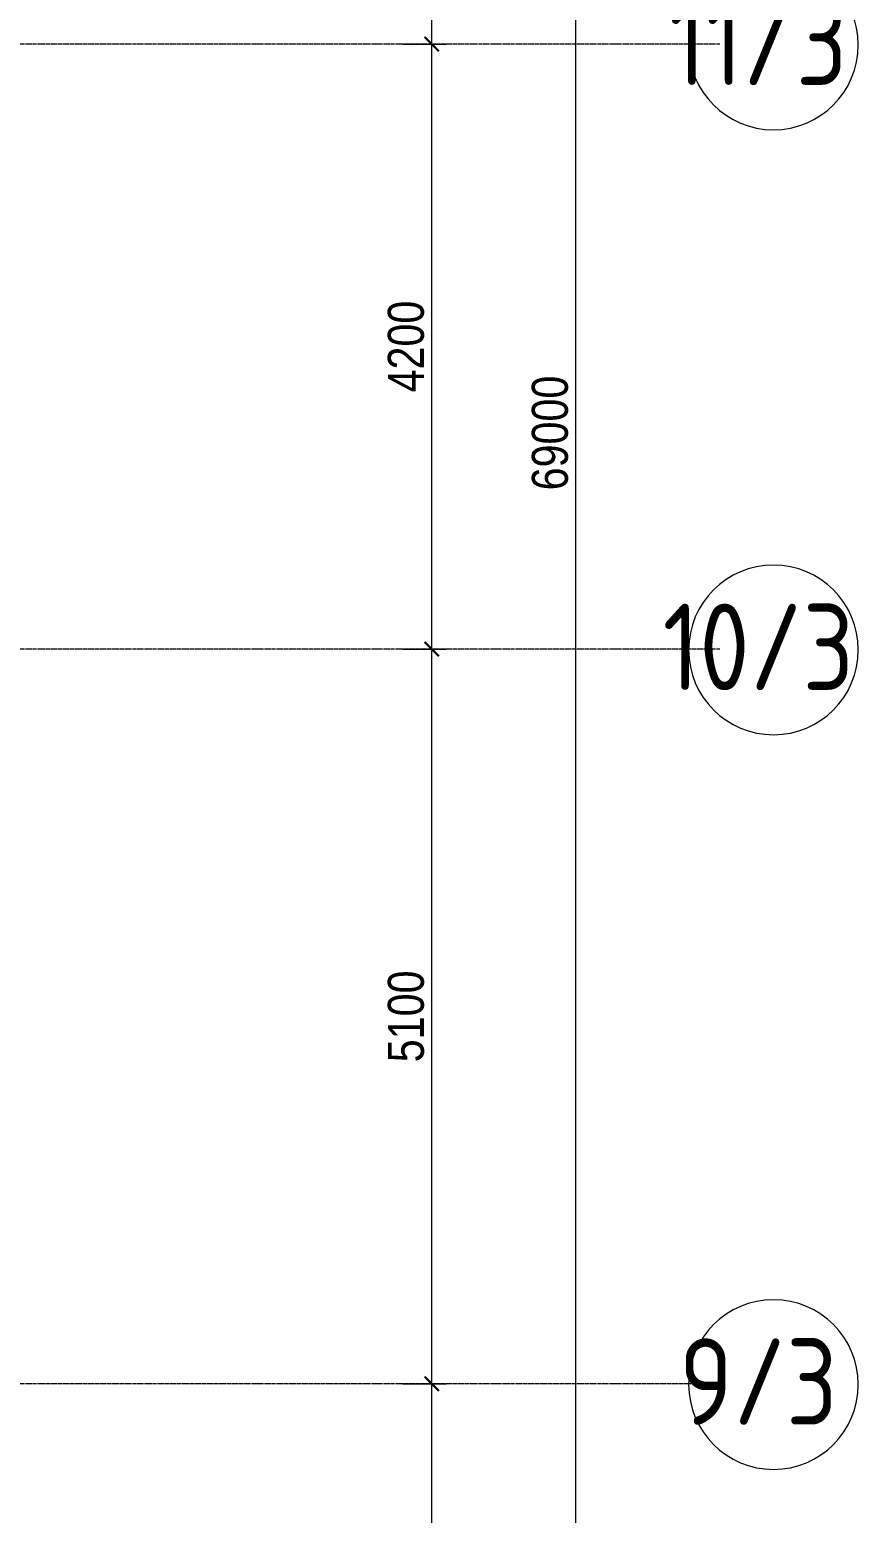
# Model space of a CAD drawing. Header units: millimetres. Extents: x -231292 to 573618, y -153144 to 564035.
# Drawn here: x 124001 to 129756, y 40230 to 50530 of the extents above; entities that cross this region are included whole.
import ezdxf
from ezdxf.enums import TextEntityAlignment as Align

# ---------------------------------------------------------------- set-up
doc = ezdxf.new("R2010")
doc.units = ezdxf.units.MM
doc.linetypes.add('CENTER2', pattern=[28.575, 19.05, -3.175, 3.175, -3.175])
doc.layers.get('0').update_dxf_attribs({"color": 250})
doc.layers.get('Defpoints').update_dxf_attribs({"color": 250})
doc.layers.add('РД_Оси_100', color=250, linetype='Continuous', lineweight=0)
doc.layers.add('РД_Оси_размер', color=250, linetype='Continuous', lineweight=0)
doc.styles.add('style1', font='ARIALN.TTF')
doc.styles.add('ккк', font='isocpeur.ttf', dxfattribs={"width": 0.85, "oblique": 15})
doc.dimstyles.new('Dim100_ареал', dxfattribs={"dimscale": 100, "dimtxt": 2.5, "dimasz": 1, "dimexe": 1, "dimexo": 1, "dimgap": 0.5, "dimtad": 1, "dimzin": 12, "dimdsep": 46, "dimtxsty": 'style1', "dimblk": 'ARCHTICK', "dimcen": 1, "dimdle": 1, "dimclrd": 256, "dimclre": 256, "dimaunit": 1, "dimadec": 0, "dimazin": 3, "dimtfac": 1, "dimtmove": 1, "dimatfit": 3, "dimldrblk": 'OPEN30', "dimfxl": 2, "dimfxlon": 1, "dimtolj": 1, "dimtzin": 0, "dimlwd": 9, "dimlwe": 9, "dimarcsym": 0})

# ---------------------------------------------------------------- blocks, each defined once
blk = doc.blocks.new('A-iden')
at = {"linetype": 'Continuous', "lineweight": 5}
blk.add_circle((-0.73, -4.06), 5.89, dxfattribs=at)
at = {"color": 0, "linetype": 'Continuous', "lineweight": 20, "style": 'ккк', "width": 0.85}
blk.add_attdef('ID', text='', height=6, dxfattribs=at).set_placement((0.31, -3.85), align=Align.MIDDLE_CENTER)
blk = doc.blocks.new('_ArchTick')
at = {"color": 0, "linetype": 'ByBlock', "const_width": 0.15}
blk.add_lwpolyline([(-0.5, -0.5), (0.5, 0.5)], dxfattribs=at)
blk = doc.blocks.new('*D1614')
at = {"layer": 'Defpoints', "color": 0, "transparency": 16777216}
for p in [(116910, 69000), (118910, 69000), (116910, 0)]:
    blk.add_point(p, dxfattribs=at)
at = {"layer": 'РД_Оси_размер', "lineweight": 9, "transparency": 16777216}
for p, q in [((118910, -100), (118910, 69100)), ((118710, 69000), (119010, 69000)), ((118710, 0), (119010, 0))]:
    blk.add_line(p, q, dxfattribs=at)
at = {"layer": 'РД_Оси_размер', "lineweight": 9, "transparency": 16777216, "xscale": 100, "yscale": 100, "zscale": 100}
for p, rotation in [((118910, 69000), 90), ((118910, 0), 270)]:
    blk.add_blockref('_ArchTick', p, dxfattribs=dict(at, rotation=rotation))
at = {"layer": 'РД_Оси_размер', "color": 0, "transparency": 16777216, "insert": (118732, 34500), "char_height": 250, "attachment_point": 5, "rotation": 90, "style": 'style1'}
blk.add_mtext('\\A1;69000', dxfattribs=at)
blk = doc.blocks.new('_Open30')
at = {"color": 0, "linetype": 'ByBlock', "lineweight": -2}
for p, q in [((-1, 0.27), (0, 0)), ((0, 0), (-1, -0.27)), ((0, 0), (-1, 0))]:
    blk.add_line(p, q, dxfattribs=at)
blk = doc.blocks.new('*D1431')
at = {"layer": 'Defpoints', "color": 0, "transparency": 16777216}
for p in [(116910, 27900), (117910, 27900), (116910, 20700)]:
    blk.add_point(p, dxfattribs=at)
at = {"layer": 'РД_Оси_размер', "lineweight": 9, "transparency": 16777216}
for p, q in [((117910, 20600), (117910, 28000)), ((117710, 27900), (118010, 27900)), ((117710, 20700), (118010, 20700))]:
    blk.add_line(p, q, dxfattribs=at)
at = {"layer": 'РД_Оси_размер', "lineweight": 9, "transparency": 16777216, "xscale": 100, "yscale": 100, "zscale": 100}
for p, rotation in [((117910, 27900), 90), ((117910, 20700), 270)]:
    blk.add_blockref('_ArchTick', p, dxfattribs=dict(at, rotation=rotation))
at = {"layer": 'РД_Оси_размер', "color": 0, "transparency": 16777216, "insert": (117732, 24300), "char_height": 250, "attachment_point": 5, "rotation": 90, "style": 'style1'}
blk.add_mtext('\\A1;7200', dxfattribs=at)
blk = doc.blocks.new('*D1432')
at = {"layer": 'Defpoints', "color": 0, "transparency": 16777216}
for p in [(116910, 33000), (117910, 33000), (116910, 27900)]:
    blk.add_point(p, dxfattribs=at)
at = {"layer": 'РД_Оси_размер', "lineweight": 9, "transparency": 16777216}
for p, q in [((117910, 27800), (117910, 33100)), ((117710, 33000), (118010, 33000)), ((117710, 27900), (118010, 27900))]:
    blk.add_line(p, q, dxfattribs=at)
at = {"layer": 'РД_Оси_размер', "lineweight": 9, "transparency": 16777216, "xscale": 100, "yscale": 100, "zscale": 100}
for p, rotation in [((117910, 33000), 90), ((117910, 27900), 270)]:
    blk.add_blockref('_ArchTick', p, dxfattribs=dict(at, rotation=rotation))
at = {"layer": 'РД_Оси_размер', "color": 0, "transparency": 16777216, "insert": (117732, 30450), "char_height": 250, "attachment_point": 5, "rotation": 90, "style": 'style1'}
blk.add_mtext('\\A1;5100', dxfattribs=at)
blk = doc.blocks.new('*D1433')
at = {"layer": 'Defpoints', "color": 0, "transparency": 16777216}
for p in [(116910, 37200), (117910, 37200), (116910, 33000)]:
    blk.add_point(p, dxfattribs=at)
at = {"layer": 'РД_Оси_размер', "lineweight": 9, "transparency": 16777216}
for p, q in [((117910, 32900), (117910, 37300)), ((117710, 37200), (118010, 37200)), ((117710, 33000), (118010, 33000))]:
    blk.add_line(p, q, dxfattribs=at)
at = {"layer": 'РД_Оси_размер', "lineweight": 9, "transparency": 16777216, "xscale": 100, "yscale": 100, "zscale": 100}
for p, rotation in [((117910, 37200), 90), ((117910, 33000), 270)]:
    blk.add_blockref('_ArchTick', p, dxfattribs=dict(at, rotation=rotation))
at = {"layer": 'РД_Оси_размер', "color": 0, "transparency": 16777216, "insert": (117732, 35100), "char_height": 250, "attachment_point": 5, "rotation": 90, "style": 'style1'}
blk.add_mtext('\\A1;4200', dxfattribs=at)
blk = doc.blocks.new('*D1434')
at = {"layer": 'Defpoints', "color": 0, "transparency": 16777216}
for p in [(116910, 41400), (117910, 41400), (116910, 37200)]:
    blk.add_point(p, dxfattribs=at)
at = {"layer": 'РД_Оси_размер', "lineweight": 9, "transparency": 16777216}
for p, q in [((117910, 37100), (117910, 41500)), ((117710, 41400), (118010, 41400)), ((117710, 37200), (118010, 37200))]:
    blk.add_line(p, q, dxfattribs=at)
at = {"layer": 'РД_Оси_размер', "lineweight": 9, "transparency": 16777216, "xscale": 100, "yscale": 100, "zscale": 100}
for p, rotation in [((117910, 41400), 90), ((117910, 37200), 270)]:
    blk.add_blockref('_ArchTick', p, dxfattribs=dict(at, rotation=rotation))
at = {"layer": 'РД_Оси_размер', "color": 0, "transparency": 16777216, "insert": (117732, 39300), "char_height": 250, "attachment_point": 5, "rotation": 90, "style": 'style1'}
blk.add_mtext('\\A1;4200', dxfattribs=at)
blk = doc.blocks.new('СОШ_2200_АР_ОСИ_М100_28.05.24')
at = {"layer": 'РД_Оси_100', "linetype": 'CENTER2'}
for p, q in [((119910, 37200), (94200, 37200)), ((119910, 33000), (94200, 33000)), ((119910, 27900), (94200, 27900))]:
    blk.add_line(p, q, dxfattribs=at)
at = {"layer": 'РД_Оси_100', "color": 0}
ref = blk.add_blockref('A-iden', (120210, 37600), dxfattribs=dict(at, xscale=-100, yscale=100, zscale=100))
ref.add_attrib('ID', '11/3', dxfattribs={"layer": '0', "color": 0, "linetype": 'Continuous', "lineweight": 20, "height": 600, "style": 'ккк', "width": 0.85}).set_placement((120178.57, 37214.738), align=Align.MIDDLE_CENTER)
ref = blk.add_blockref('A-iden', (120210, 33400), dxfattribs=dict(at, xscale=-100, yscale=100, zscale=100))
ref.add_attrib('ID', '10/3', dxfattribs={"layer": '0', "color": 0, "linetype": 'Continuous', "lineweight": 20, "height": 600, "style": 'ккк', "width": 0.85}).set_placement((120178.57, 33014.738), align=Align.MIDDLE_CENTER)
ref = blk.add_blockref('A-iden', (120210, 28300), dxfattribs=dict(at, xscale=-100, yscale=100, zscale=100))
ref.add_attrib('ID', '9/3', dxfattribs={"layer": '0', "color": 0, "linetype": 'Continuous', "lineweight": 20, "height": 600, "style": 'ккк', "width": 0.85}).set_placement((120178.57, 27914.738), align=Align.MIDDLE_CENTER)
at = {"layer": 'РД_Оси_размер'}
for base, p1, p2, picture, middle in [((118910, 69000), (116910, 0), (116910, 69000), '*D1614', (118732.357, 34500)), ((117910, 41400), (116910, 37200), (116910, 41400), '*D1434', (117732.357, 39300)), ((117910, 37200), (116910, 33000), (116910, 37200), '*D1433', (117732.357, 35100)), ((117910, 33000), (116910, 27900), (116910, 33000), '*D1432', (117732.357, 30450)), ((117910, 27900), (116910, 20700), (116910, 27900), '*D1431', (117732.357, 24300))]:
    dim = blk.add_linear_dim(base=base, p1=p1, p2=p2, angle=90, dimstyle='Dim100_ареал', dxfattribs=at)
    dim.commit()
    dim.dimension.update_dxf_attribs({"geometry": picture, "text_midpoint": middle})

msp = doc.modelspace()

# ---------------------------------------------------------------- block references
at = {"layer": 'РД_Оси_100'}
msp.add_blockref('СОШ_2200_АР_ОСИ_М100_28.05.24', (8883.403, 13229.686), dxfattribs=at)

doc.saveas('drawing.dxf')
